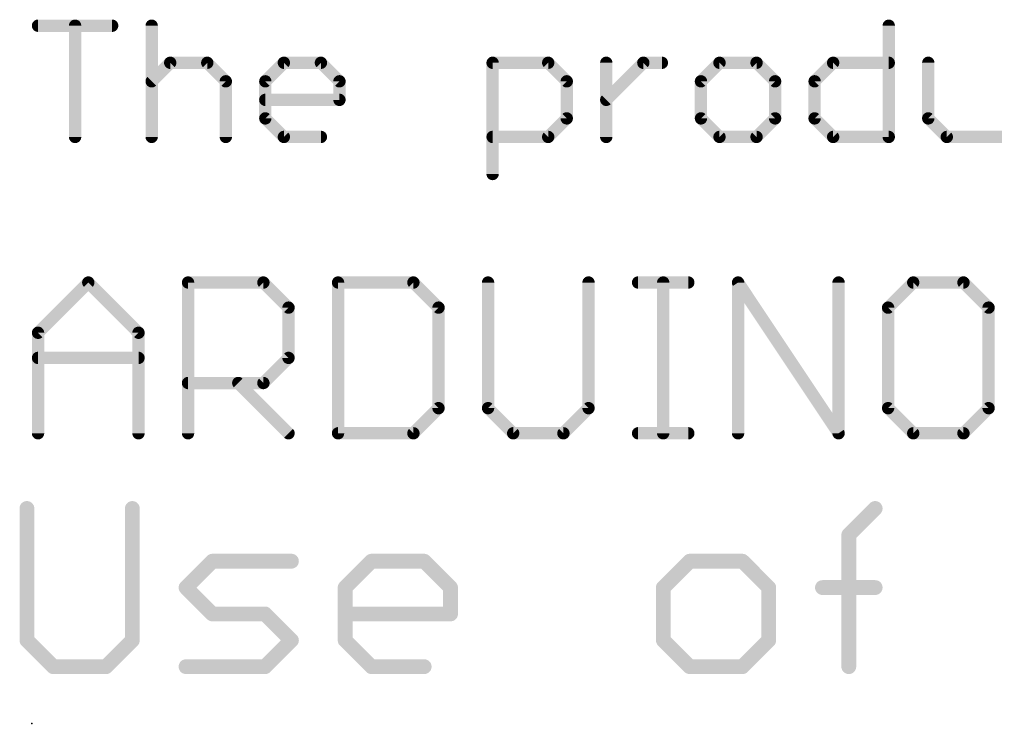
# Model space of a CAD drawing. Extents: x -20 to 130, y -23 to 56.
# Drawn here: x -20.32 to -10.28, y -23.37 to -16.13 of the extents above; entities that cross this region are included whole.
import ezdxf

# ---------------------------------------------------------------- set-up
doc = ezdxf.new("R2010")
doc.units = 0
doc.layers.add('1', color=22, linetype='CONTINUOUS')
doc.layers.add('23', color=7, linetype='CONTINUOUS')

msp = doc.modelspace()

# ---------------------------------------------------------------- linework, layer by layer
at = {"layer": '1'}
for points, const_width in [([(-20.1295, -16.1915), (-19.3668, -16.1915)], 0.127), ([(-19.7482, -17.3355), (-19.7482, -16.1915)], 0.127), ([(-18.9601, -16.1915), (-18.9601, -17.3355)], 0.127), ([(-11.376, -16.1915), (-11.376, -17.3355)], 0.127), ([(-18.9601, -16.7635), (-18.7694, -16.5729)], 0.127), ([(-18.7694, -16.5729), (-18.3881, -16.5729)], 0.127), ([(-18.3881, -16.5729), (-18.1975, -16.7635)], 0.127), ([(-17.7907, -16.7635), (-17.6, -16.5729)], 0.127), ([(-17.6, -16.5729), (-17.2187, -16.5729)], 0.127), ([(-17.2187, -16.5729), (-17.0281, -16.7635)], 0.127), ([(-15.4519, -17.7168), (-15.4519, -16.5729)], 0.127), ([(-15.4519, -16.5729), (-14.8799, -16.5729)], 0.127), ([(-14.8799, -16.5729), (-14.6893, -16.7635)], 0.127), ([(-14.2825, -17.3355), (-14.2825, -16.5729)], 0.127), ([(-14.2825, -16.9542), (-13.9012, -16.5729)], 0.127), ([(-13.9012, -16.5729), (-13.7105, -16.5729)], 0.127), ([(-13.1174, -16.5729), (-13.308, -16.7635)], 0.127), ([(-12.736, -16.5729), (-13.1174, -16.5729)], 0.127), ([(-12.5454, -16.7635), (-12.736, -16.5729)], 0.127), ([(-12.1386, -16.7635), (-11.948, -16.5729)], 0.127), ([(-11.948, -16.5729), (-11.376, -16.5729)], 0.127), ([(-10.9692, -16.5729), (-10.9692, -17.1448)], 0.127), ([(-18.1975, -16.7635), (-18.1975, -17.3355)], 0.127), ([(-17.7907, -17.1448), (-17.7907, -16.7635)], 0.127), ([(-17.0281, -16.7635), (-17.0281, -16.9542)], 0.127), ([(-14.6893, -16.7635), (-14.6893, -17.1448)], 0.127), ([(-13.308, -16.7635), (-13.308, -17.1448)], 0.127), ([(-12.5454, -17.1448), (-12.5454, -16.7635)], 0.127), ([(-12.1386, -17.1448), (-12.1386, -16.7635)], 0.127), ([(-17.0281, -16.9542), (-17.7907, -16.9542)], 0.127), ([(-17.6, -17.3355), (-17.7907, -17.1448)], 0.127), ([(-14.6893, -17.1448), (-14.8799, -17.3355)], 0.127), ([(-13.308, -17.1448), (-13.1174, -17.3355)], 0.127), ([(-12.736, -17.3355), (-12.5454, -17.1448)], 0.127), ([(-11.948, -17.3355), (-12.1386, -17.1448)], 0.127), ([(-10.9692, -17.1448), (-10.7786, -17.3355)], 0.127), ([(-17.2187, -17.3355), (-17.6, -17.3355)], 0.127), ([(-14.8799, -17.3355), (-15.4519, -17.3355)], 0.127), ([(-13.1174, -17.3355), (-12.736, -17.3355)], 0.127), ([(-11.376, -17.3355), (-11.948, -17.3355)], 0.127), ([(-10.7786, -17.3355), (-10.2066, -17.3355)], 0.127), ([(-20.1295, -19.3497), (-19.6126, -18.8328)], 0.127), ([(-19.6126, -18.8328), (-19.0957, -19.3497)], 0.127), ([(-18.5859, -20.3835), (-18.5859, -18.8328)], 0.127), ([(-18.5859, -18.8328), (-17.8105, -18.8328)], 0.127), ([(-17.8105, -18.8328), (-17.5521, -19.0912)], 0.127), ([(-17.0423, -18.8328), (-17.0423, -20.3835)], 0.127), ([(-16.2669, -18.8328), (-17.0423, -18.8328)], 0.127), ([(-16.0085, -19.0912), (-16.2669, -18.8328)], 0.127), ([(-15.4987, -18.8328), (-15.4987, -20.125)], 0.127), ([(-14.4649, -20.125), (-14.4649, -18.8328)], 0.127), ([(-13.9551, -18.8328), (-13.4382, -18.8328)], 0.127), ([(-13.6966, -20.3835), (-13.6966, -18.8328)], 0.127), ([(-12.926, -20.3835), (-12.926, -18.8328)], 0.127), ([(-12.926, -18.8328), (-11.8922, -20.3835)], 0.127), ([(-11.8922, -20.3835), (-11.8922, -18.8328)], 0.127), ([(-11.1239, -18.8328), (-11.3824, -19.0912)], 0.127), ([(-10.607, -18.8328), (-11.1239, -18.8328)], 0.127), ([(-10.3486, -19.0912), (-10.607, -18.8328)], 0.127), ([(-17.5521, -19.0912), (-17.5521, -19.6081)], 0.127), ([(-16.0085, -20.125), (-16.0085, -19.0912)], 0.127), ([(-11.3824, -19.0912), (-11.3824, -20.125)], 0.127), ([(-10.3486, -20.125), (-10.3486, -19.0912)], 0.127), ([(-20.1295, -20.3835), (-20.1295, -19.3497)], 0.127), ([(-19.0957, -19.3497), (-19.0957, -20.3835)], 0.127), ([(-20.1295, -19.6081), (-19.0957, -19.6081)], 0.127), ([(-17.5521, -19.6081), (-17.8105, -19.8666)], 0.127), ([(-17.8105, -19.8666), (-18.5859, -19.8666)], 0.127), ([(-18.069, -19.8666), (-17.5521, -20.3835)], 0.127), ([(-16.2669, -20.3835), (-16.0085, -20.125)], 0.127), ([(-15.4987, -20.125), (-15.2402, -20.3835)], 0.127), ([(-14.7233, -20.3835), (-14.4649, -20.125)], 0.127), ([(-11.3824, -20.125), (-11.1239, -20.3835)], 0.127), ([(-10.607, -20.3835), (-10.3486, -20.125)], 0.127), ([(-17.0423, -20.3835), (-16.2669, -20.3835)], 0.127), ([(-15.2402, -20.3835), (-14.7233, -20.3835)], 0.127), ([(-13.9551, -20.3835), (-13.4382, -20.3835)], 0.127), ([(-11.1239, -20.3835), (-10.607, -20.3835)], 0.127), ([(-20.2438, -21.1568), (-20.2438, -22.5126)], 0.1524), ([(-19.1591, -22.5126), (-19.1591, -21.1568)], 0.1524), ([(-11.7869, -21.428), (-11.5157, -21.1568)], 0.1524), ([(-11.7869, -22.7838), (-11.7869, -21.428)], 0.1524), ([(-18.6066, -21.9703), (-18.3355, -21.6991)], 0.1524), ([(-18.3355, -21.6991), (-17.522, -21.6991)], 0.1524), ([(-16.9695, -21.9703), (-16.6983, -21.6991)], 0.1524), ([(-16.6983, -21.6991), (-16.156, -21.6991)], 0.1524), ([(-16.156, -21.6991), (-15.8848, -21.9703)], 0.1524), ([(-13.424, -21.6991), (-13.6952, -21.9703)], 0.1524), ([(-12.8817, -21.6991), (-13.424, -21.6991)], 0.1524), ([(-12.6105, -21.9703), (-12.8817, -21.6991)], 0.1524), ([(-18.3355, -22.2415), (-18.6066, -21.9703)], 0.1524), ([(-16.9695, -22.5126), (-16.9695, -21.9703)], 0.1524), ([(-15.8848, -21.9703), (-15.8848, -22.2415)], 0.1524), ([(-13.6952, -21.9703), (-13.6952, -22.5126)], 0.1524), ([(-12.6105, -22.5126), (-12.6105, -21.9703)], 0.1524), ([(-12.058, -21.9703), (-11.5157, -21.9703)], 0.1524), ([(-17.7932, -22.2415), (-18.3355, -22.2415)], 0.1524), ([(-17.522, -22.5126), (-17.7932, -22.2415)], 0.1524), ([(-15.8848, -22.2415), (-16.9695, -22.2415)], 0.1524), ([(-20.2438, -22.5126), (-19.9726, -22.7838)], 0.1524), ([(-19.4303, -22.7838), (-19.1591, -22.5126)], 0.1524), ([(-17.7932, -22.7838), (-17.522, -22.5126)], 0.1524), ([(-16.6983, -22.7838), (-16.9695, -22.5126)], 0.1524), ([(-13.6952, -22.5126), (-13.424, -22.7838)], 0.1524), ([(-12.8817, -22.7838), (-12.6105, -22.5126)], 0.1524), ([(-19.9726, -22.7838), (-19.4303, -22.7838)], 0.1524), ([(-18.6066, -22.7838), (-17.7932, -22.7838)], 0.1524), ([(-16.156, -22.7838), (-16.6983, -22.7838)], 0.1524), ([(-13.424, -22.7838), (-12.8817, -22.7838)], 0.1524)]:
    msp.add_lwpolyline(points, dxfattribs=dict(at, const_width=const_width))
for points, const_width in [([(-20.1295, -16.1598, 1), (-20.1295, -16.2233)], 0.0635), ([(-19.7164, -16.1915, 1), (-19.7799, -16.1915)], 0.0635), ([(-19.3668, -16.2233, 1), (-19.3668, -16.1598)], 0.0635), ([(-18.9284, -16.1915, 1), (-18.9919, -16.1915)], 0.0635), ([(-11.3442, -16.1915, 1), (-11.4077, -16.1915)], 0.0635), ([(-18.7694, -16.5411, 1), (-18.7694, -16.6046)], 0.0635), ([(-18.747, -16.5953, 1), (-18.7919, -16.5504)], 0.0635), ([(-18.3657, -16.5504, 1), (-18.4106, -16.5953)], 0.0635), ([(-18.3881, -16.6046, 1), (-18.3881, -16.5411)], 0.0635), ([(-17.6, -16.5411, 1), (-17.6, -16.6046)], 0.0635), ([(-17.5776, -16.5953, 1), (-17.6225, -16.5504)], 0.0635), ([(-17.1963, -16.5504, 1), (-17.2412, -16.5953)], 0.0635), ([(-17.2187, -16.6046, 1), (-17.2187, -16.5411)], 0.0635), ([(-15.4202, -16.5729, 1), (-15.4837, -16.5729)], 0.0635), ([(-15.4519, -16.5411, 1), (-15.4519, -16.6046)], 0.0635), ([(-14.8575, -16.5504, 1), (-14.9024, -16.5953)], 0.0635), ([(-14.8799, -16.6046, 1), (-14.8799, -16.5411)], 0.0635), ([(-14.2508, -16.5729, 1), (-14.3143, -16.5729)], 0.0635), ([(-13.9012, -16.5411, 1), (-13.9012, -16.6046)], 0.0635), ([(-13.8787, -16.5953, 1), (-13.9236, -16.5504)], 0.0635), ([(-13.7105, -16.6046, 1), (-13.7105, -16.5411)], 0.0635), ([(-13.1174, -16.5411, 1), (-13.1174, -16.6046)], 0.0635), ([(-13.0949, -16.5953, 1), (-13.1398, -16.5504)], 0.0635), ([(-12.7136, -16.5504, 1), (-12.7585, -16.5953)], 0.0635), ([(-12.736, -16.6046, 1), (-12.736, -16.5411)], 0.0635), ([(-11.948, -16.5411, 1), (-11.948, -16.6046)], 0.0635), ([(-11.9255, -16.5953, 1), (-11.9704, -16.5504)], 0.0635), ([(-11.376, -16.6046, 1), (-11.376, -16.5411)], 0.0635), ([(-10.9375, -16.5729, 1), (-11.001, -16.5729)], 0.0635), ([(-18.9826, -16.7411, 1), (-18.9377, -16.786)], 0.0635), ([(-18.1657, -16.7635, 1), (-18.2292, -16.7635)], 0.0635), ([(-18.2199, -16.786, 1), (-18.175, -16.7411)], 0.0635), ([(-17.759, -16.7635, 1), (-17.8225, -16.7635)], 0.0635), ([(-17.8132, -16.7411, 1), (-17.7683, -16.786)], 0.0635), ([(-16.9963, -16.7635, 1), (-17.0598, -16.7635)], 0.0635), ([(-17.0505, -16.786, 1), (-17.0056, -16.7411)], 0.0635), ([(-14.6575, -16.7635, 1), (-14.721, -16.7635)], 0.0635), ([(-14.7117, -16.786, 1), (-14.6668, -16.7411)], 0.0635), ([(-13.2763, -16.7635, 1), (-13.3398, -16.7635)], 0.0635), ([(-13.3305, -16.7411, 1), (-13.2856, -16.786)], 0.0635), ([(-12.5136, -16.7635, 1), (-12.5771, -16.7635)], 0.0635), ([(-12.5678, -16.786, 1), (-12.5229, -16.7411)], 0.0635), ([(-12.1069, -16.7635, 1), (-12.1704, -16.7635)], 0.0635), ([(-12.1611, -16.7411, 1), (-12.1162, -16.786)], 0.0635), ([(-17.7907, -16.9224, 1), (-17.7907, -16.9859)], 0.0635), ([(-17.0598, -16.9542, 1), (-16.9963, -16.9542)], 0.0635), ([(-17.0281, -16.9859, 1), (-17.0281, -16.9224)], 0.0635), ([(-14.305, -16.9317, 1), (-14.2601, -16.9766)], 0.0635), ([(-17.8225, -17.1448, 1), (-17.759, -17.1448)], 0.0635), ([(-17.7683, -17.1224, 1), (-17.8132, -17.1673)], 0.0635), ([(-14.721, -17.1448, 1), (-14.6575, -17.1448)], 0.0635), ([(-14.6668, -17.1673, 1), (-14.7117, -17.1224)], 0.0635), ([(-13.3398, -17.1448, 1), (-13.2763, -17.1448)], 0.0635), ([(-13.2856, -17.1224, 1), (-13.3305, -17.1673)], 0.0635), ([(-12.5771, -17.1448, 1), (-12.5136, -17.1448)], 0.0635), ([(-12.5229, -17.1673, 1), (-12.5678, -17.1224)], 0.0635), ([(-12.1704, -17.1448, 1), (-12.1069, -17.1448)], 0.0635), ([(-12.1162, -17.1224, 1), (-12.1611, -17.1673)], 0.0635), ([(-10.9468, -17.1224, 1), (-10.9917, -17.1673)], 0.0635), ([(-11.001, -17.1448, 1), (-10.9375, -17.1448)], 0.0635), ([(-17.6, -17.3038, 1), (-17.6, -17.3672)], 0.0635), ([(-17.2187, -17.3672, 1), (-17.2187, -17.3038)], 0.0635), ([(-15.4519, -17.3038, 1), (-15.4519, -17.3672)], 0.0635), ([(-14.8799, -17.3672, 1), (-14.8799, -17.3038)], 0.0635), ([(-13.1174, -17.3038, 1), (-13.1174, -17.3672)], 0.0635), ([(-12.736, -17.3672, 1), (-12.736, -17.3038)], 0.0635), ([(-11.948, -17.3038, 1), (-11.948, -17.3672)], 0.0635), ([(-11.376, -17.3672, 1), (-11.376, -17.3038)], 0.0635), ([(-10.7786, -17.3038, 1), (-10.7786, -17.3672)], 0.0635), ([(-19.7799, -17.3355, 1), (-19.7164, -17.3355)], 0.0635), ([(-18.9919, -17.3355, 1), (-18.9284, -17.3355)], 0.0635), ([(-18.2292, -17.3355, 1), (-18.1657, -17.3355)], 0.0635), ([(-17.6225, -17.358, 1), (-17.5776, -17.313)], 0.0635), ([(-14.9024, -17.313, 1), (-14.8575, -17.358)], 0.0635), ([(-14.3143, -17.3355, 1), (-14.2508, -17.3355)], 0.0635), ([(-13.1398, -17.358, 1), (-13.0949, -17.313)], 0.0635), ([(-12.7585, -17.313, 1), (-12.7136, -17.358)], 0.0635), ([(-11.9704, -17.358, 1), (-11.9255, -17.313)], 0.0635), ([(-11.4077, -17.3355, 1), (-11.3442, -17.3355)], 0.0635), ([(-10.801, -17.358, 1), (-10.7561, -17.313)], 0.0635), ([(-15.4837, -17.7168, 1), (-15.4202, -17.7168)], 0.0635), ([(-19.5901, -18.8103, 1), (-19.635, -18.8552)], 0.0635), ([(-19.5901, -18.8552, 1), (-19.635, -18.8103)], 0.0635), ([(-18.5859, -18.801, 1), (-18.5859, -18.8645)], 0.0635), ([(-18.5541, -18.8328, 1), (-18.6176, -18.8328)], 0.0635), ([(-17.7881, -18.8103, 1), (-17.833, -18.8552)], 0.0635), ([(-17.8105, -18.8645, 1), (-17.8105, -18.801)], 0.0635), ([(-17.0423, -18.801, 1), (-17.0423, -18.8645)], 0.0635), ([(-17.0105, -18.8328, 1), (-17.074, -18.8328)], 0.0635), ([(-16.2445, -18.8103, 1), (-16.2894, -18.8552)], 0.0635), ([(-16.2669, -18.8645, 1), (-16.2669, -18.801)], 0.0635), ([(-15.4669, -18.8328, 1), (-15.5304, -18.8328)], 0.0635), ([(-14.4331, -18.8328, 1), (-14.4966, -18.8328)], 0.0635), ([(-13.9551, -18.801, 1), (-13.9551, -18.8645)], 0.0635), ([(-13.6649, -18.8328, 1), (-13.7284, -18.8328)], 0.0635), ([(-13.4382, -18.8645, 1), (-13.4382, -18.801)], 0.0635), ([(-12.8943, -18.8328, 1), (-12.9578, -18.8328)], 0.0635), ([(-12.8996, -18.8152, 1), (-12.9524, -18.8504)], 0.0635), ([(-11.8604, -18.8328, 1), (-11.9239, -18.8328)], 0.0635), ([(-11.1239, -18.801, 1), (-11.1239, -18.8645)], 0.0635), ([(-11.1015, -18.8552, 1), (-11.1464, -18.8103)], 0.0635), ([(-10.5846, -18.8103, 1), (-10.6295, -18.8552)], 0.0635), ([(-10.607, -18.8645, 1), (-10.607, -18.801)], 0.0635), ([(-17.5203, -19.0912, 1), (-17.5838, -19.0912)], 0.0635), ([(-17.5745, -19.1137, 1), (-17.5296, -19.0688)], 0.0635), ([(-15.9767, -19.0912, 1), (-16.0402, -19.0912)], 0.0635), ([(-16.0309, -19.1137, 1), (-15.986, -19.0688)], 0.0635), ([(-11.3506, -19.0912, 1), (-11.4142, -19.0912)], 0.0635), ([(-11.4049, -19.0688, 1), (-11.3599, -19.1137)], 0.0635), ([(-10.3168, -19.0912, 1), (-10.3803, -19.0912)], 0.0635), ([(-10.371, -19.1137, 1), (-10.3261, -19.0688)], 0.0635), ([(-20.152, -19.3272, 1), (-20.107, -19.3721)], 0.0635), ([(-20.0978, -19.3497, 1), (-20.1612, -19.3497)], 0.0635), ([(-19.0639, -19.3497, 1), (-19.1274, -19.3497)], 0.0635), ([(-19.1181, -19.3721, 1), (-19.0732, -19.3272)], 0.0635), ([(-20.1295, -19.5764, 1), (-20.1295, -19.6399)], 0.0635), ([(-19.0957, -19.6399, 1), (-19.0957, -19.5764)], 0.0635), ([(-17.5838, -19.6081, 1), (-17.5203, -19.6081)], 0.0635), ([(-17.5296, -19.6306, 1), (-17.5745, -19.5857)], 0.0635), ([(-18.5859, -19.8348, 1), (-18.5859, -19.8983)], 0.0635), ([(-18.0465, -19.8441, 1), (-18.0914, -19.889)], 0.0635), ([(-17.833, -19.8441, 1), (-17.7881, -19.889)], 0.0635), ([(-17.8105, -19.8983, 1), (-17.8105, -19.8348)], 0.0635), ([(-15.986, -20.1475, 1), (-16.0309, -20.1026)], 0.0635), ([(-15.4762, -20.1026, 1), (-15.5211, -20.1475)], 0.0635), ([(-14.4424, -20.1475, 1), (-14.4873, -20.1026)], 0.0635), ([(-11.3599, -20.1026, 1), (-11.4049, -20.1475)], 0.0635), ([(-10.3261, -20.1475, 1), (-10.371, -20.1026)], 0.0635), ([(-16.0402, -20.125, 1), (-15.9767, -20.125)], 0.0635), ([(-15.5304, -20.125, 1), (-15.4669, -20.125)], 0.0635), ([(-14.4966, -20.125, 1), (-14.4331, -20.125)], 0.0635), ([(-11.4142, -20.125, 1), (-11.3506, -20.125)], 0.0635), ([(-10.3803, -20.125, 1), (-10.3168, -20.125)], 0.0635), ([(-20.1612, -20.3835, 1), (-20.0978, -20.3835)], 0.0635), ([(-19.1274, -20.3835, 1), (-19.0639, -20.3835)], 0.0635), ([(-18.6176, -20.3835, 1), (-18.5541, -20.3835)], 0.0635), ([(-17.5745, -20.406, 1), (-17.5296, -20.361)], 0.0635), ([(-17.0423, -20.3518, 1), (-17.0423, -20.4153)], 0.0635), ([(-17.074, -20.3835, 1), (-17.0105, -20.3835)], 0.0635), ([(-16.2894, -20.361, 1), (-16.2445, -20.406)], 0.0635), ([(-16.2669, -20.4153, 1), (-16.2669, -20.3518)], 0.0635), ([(-15.2402, -20.3518, 1), (-15.2402, -20.4153)], 0.0635), ([(-15.2627, -20.406, 1), (-15.2178, -20.361)], 0.0635), ([(-14.7458, -20.361, 1), (-14.7009, -20.406)], 0.0635), ([(-14.7233, -20.4153, 1), (-14.7233, -20.3518)], 0.0635), ([(-13.9551, -20.3518, 1), (-13.9551, -20.4153)], 0.0635), ([(-13.7284, -20.3835, 1), (-13.6649, -20.3835)], 0.0635), ([(-13.4382, -20.4153, 1), (-13.4382, -20.3518)], 0.0635), ([(-12.9578, -20.3835, 1), (-12.8943, -20.3835)], 0.0635), ([(-11.9239, -20.3835, 1), (-11.8604, -20.3835)], 0.0635), ([(-11.9186, -20.4011, 1), (-11.8658, -20.3659)], 0.0635), ([(-11.1239, -20.3518, 1), (-11.1239, -20.4153)], 0.0635), ([(-11.1464, -20.406, 1), (-11.1015, -20.361)], 0.0635), ([(-10.6295, -20.361, 1), (-10.5846, -20.406)], 0.0635), ([(-10.607, -20.4153, 1), (-10.607, -20.3518)], 0.0635), ([(-20.2057, -21.1568, 1), (-20.2819, -21.1568)], 0.0762), ([(-19.121, -21.1568, 1), (-19.1972, -21.1568)], 0.0762), ([(-11.4888, -21.1838, 1), (-11.5426, -21.1299)], 0.0762), ([(-11.7488, -21.428, 1), (-11.825, -21.428)], 0.0762), ([(-11.8138, -21.401, 1), (-11.7599, -21.4549)], 0.0762), ([(-18.3355, -21.661, 1), (-18.3355, -21.7372)], 0.0762), ([(-18.3085, -21.7261, 1), (-18.3624, -21.6722)], 0.0762), ([(-17.522, -21.7372, 1), (-17.522, -21.661)], 0.0762), ([(-16.6983, -21.661, 1), (-16.6983, -21.7372)], 0.0762), ([(-16.6714, -21.7261, 1), (-16.7253, -21.6722)], 0.0762), ([(-16.1291, -21.6722, 1), (-16.1829, -21.7261)], 0.0762), ([(-16.156, -21.7372, 1), (-16.156, -21.661)], 0.0762), ([(-13.424, -21.661, 1), (-13.424, -21.7372)], 0.0762), ([(-13.3971, -21.7261, 1), (-13.451, -21.6722)], 0.0762), ([(-12.8547, -21.6722, 1), (-12.9086, -21.7261)], 0.0762), ([(-12.8817, -21.7372, 1), (-12.8817, -21.661)], 0.0762), ([(-18.5797, -21.9434, 1), (-18.6336, -21.9972)], 0.0762), ([(-18.6336, -21.9434, 1), (-18.5797, -21.9972)], 0.0762), ([(-16.9314, -21.9703, 1), (-17.0076, -21.9703)], 0.0762), ([(-16.9964, -21.9434, 1), (-16.9425, -21.9972)], 0.0762), ([(-15.8467, -21.9703, 1), (-15.9229, -21.9703)], 0.0762), ([(-15.9118, -21.9972, 1), (-15.8579, -21.9434)], 0.0762), ([(-13.6571, -21.9703, 1), (-13.7333, -21.9703)], 0.0762), ([(-13.7221, -21.9434, 1), (-13.6682, -21.9972)], 0.0762), ([(-12.5724, -21.9703, 1), (-12.6486, -21.9703)], 0.0762), ([(-12.6375, -21.9972, 1), (-12.5836, -21.9434)], 0.0762), ([(-12.058, -21.9322, 1), (-12.058, -22.0084)], 0.0762), ([(-11.5157, -22.0084, 1), (-11.5157, -21.9322)], 0.0762), ([(-18.3355, -22.2034, 1), (-18.3355, -22.2796)], 0.0762), ([(-18.3624, -22.2684, 1), (-18.3085, -22.2145)], 0.0762), ([(-17.7662, -22.2145, 1), (-17.8201, -22.2684)], 0.0762), ([(-17.7932, -22.2796, 1), (-17.7932, -22.2034)], 0.0762), ([(-16.9695, -22.2034, 1), (-16.9695, -22.2796)], 0.0762), ([(-15.8848, -22.2796, 1), (-15.8848, -22.2034)], 0.0762), ([(-15.9229, -22.2415, 1), (-15.8467, -22.2415)], 0.0762), ([(-20.2169, -22.4857, 1), (-20.2707, -22.5396)], 0.0762), ([(-20.2819, -22.5126, 1), (-20.2057, -22.5126)], 0.0762), ([(-19.1972, -22.5126, 1), (-19.121, -22.5126)], 0.0762), ([(-19.1322, -22.5396, 1), (-19.1861, -22.4857)], 0.0762), ([(-17.495, -22.5396, 1), (-17.5489, -22.4857)], 0.0762), ([(-17.5489, -22.5396, 1), (-17.495, -22.4857)], 0.0762), ([(-16.9425, -22.4857, 1), (-16.9964, -22.5396)], 0.0762), ([(-17.0076, -22.5126, 1), (-16.9314, -22.5126)], 0.0762), ([(-13.6682, -22.4857, 1), (-13.7221, -22.5396)], 0.0762), ([(-13.7333, -22.5126, 1), (-13.6571, -22.5126)], 0.0762), ([(-12.6486, -22.5126, 1), (-12.5724, -22.5126)], 0.0762), ([(-12.5836, -22.5396, 1), (-12.6375, -22.4857)], 0.0762), ([(-19.9726, -22.7457, 1), (-19.9726, -22.8219)], 0.0762), ([(-19.9996, -22.8107, 1), (-19.9457, -22.7569)], 0.0762), ([(-19.4572, -22.7569, 1), (-19.4034, -22.8107)], 0.0762), ([(-19.4303, -22.8219, 1), (-19.4303, -22.7457)], 0.0762), ([(-18.6066, -22.7457, 1), (-18.6066, -22.8219)], 0.0762), ([(-17.8201, -22.7569, 1), (-17.7662, -22.8107)], 0.0762), ([(-17.7932, -22.8219, 1), (-17.7932, -22.7457)], 0.0762), ([(-16.6983, -22.7457, 1), (-16.6983, -22.8219)], 0.0762), ([(-16.7253, -22.8107, 1), (-16.6714, -22.7569)], 0.0762), ([(-16.156, -22.8219, 1), (-16.156, -22.7457)], 0.0762), ([(-13.424, -22.7457, 1), (-13.424, -22.8219)], 0.0762), ([(-13.451, -22.8107, 1), (-13.3971, -22.7569)], 0.0762), ([(-12.9086, -22.7569, 1), (-12.8547, -22.8107)], 0.0762), ([(-12.8817, -22.8219, 1), (-12.8817, -22.7457)], 0.0762), ([(-11.825, -22.7838, 1), (-11.7488, -22.7838)], 0.0762)]:
    msp.add_lwpolyline(points, format="xyb", dxfattribs=dict(at, const_width=const_width))
at = {"layer": '23'}
msp.add_point((-20.193, -23.368), dxfattribs=at)

doc.saveas('drawing.dxf')
